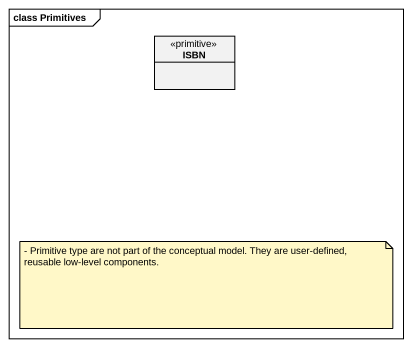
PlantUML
@startuml
mainframe class Primitives
hide circle
hide empty members
class ISBN <<primitive>>
note as N1
  - Primitive type are not part of the conceptual model. They are user-defined, reusable low-level components.
end note
@enduml
